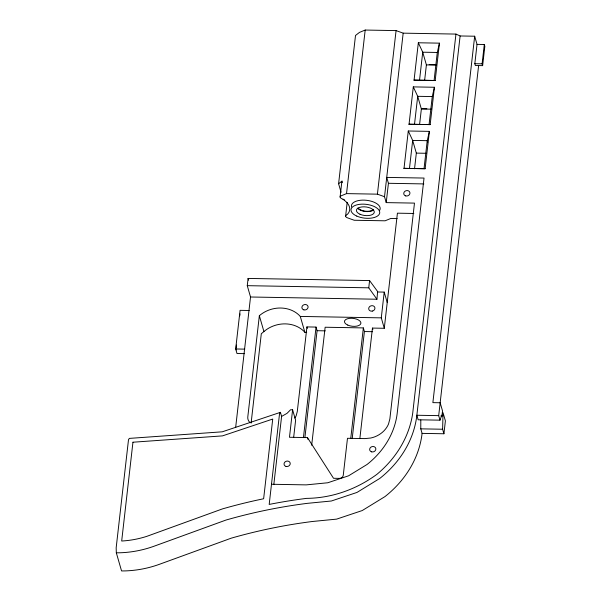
<?xml version="1.0" encoding="UTF-8"?>
<svg xmlns="http://www.w3.org/2000/svg" width="601" height="601" viewBox="0 0 601 601"><rect width="100%" height="100%" fill="white"/><g stroke="black" fill="none" stroke-linecap="round" stroke-linejoin="round"><path stroke-width="0.9" d="M273.816 484.624L281.599 416.418L280.419 412.339L222.235 431.818L129.38 438.392L128.516 439.571L116.166 547.819L116.324 552.822L121.56 570.95L125.151 570.905A95.995 82.54 -16.1 0 0 159.52 564.264L231.302 538.15A466.894 401.46 -16.1 0 1 271.629 528.249L278.413 526.897A466.894 401.46 -16.1 0 1 312.512 521.48L336.613 519.129L362.223 510.557L384.963 496.599A103.477 88.971 -16.1 0 0 422.082 433.381L420.775 428.851L420.813 419.994M443.921 433.764L442.614 429.234L443.042 412.729L445.394 420.888L443.921 433.764L422.082 433.381M244.261 353.636L236.982 353.508L235.675 348.971L240.084 310.334L249.182 310.499M247.266 285.67L248.093 278.428L369.577 280.569L377.631 291.538L376.94 299.23L250.534 296.999L247.266 285.67L368.759 287.819L376.94 299.23M235.675 427.319L250.534 296.999M359.849 438.647L372.455 328.078L384.287 328.281L381.282 317.861L300.29 316.426A28.007 24.078 -16.1 0 0 259.347 315.705L247.8 416.891A8.639 7.43 -16.1 0 0 249.866 422.435M251.105 423.134L261.307 333.728L263.922 331.564A28.007 24.078 -16.1 0 1 304.872 332.293L306.69 332.323M281.599 416.418L287.008 413.36L290.606 409.747L292.604 409.784L289.472 437.273L307.442 437.588L333.525 478.276L339.264 478.388A3.696 3.178 -16.1 0 0 343.269 475.233L347.483 438.294L364.837 438.602L370.749 438.024A23.161 19.916 -16.1 0 0 388.509 424.043L389.869 418.889L414.48 203.108L386.218 202.612L384.52 196.715L403.173 33.153L396.074 30.598L365.19 30.05L359.496 32.379L355.507 35.482L338.596 183.748L341.06 192.297M293.634 437.618L295.617 420.212L292.604 409.784M304.902 437.558L317.088 330.7L316.043 327.079L306.938 326.914L297.3 411.437L296.105 415.937L294.858 418.056M303.43 437.648L316.043 327.079M311.679 445.243L325.141 327.237L363.357 327.913L364.401 331.542L352.216 438.392M340.091 196.993L341.864 181.464M397.171 218.584L390.8 218.471L385.106 220.8L354.222 220.259L347.123 217.697A3.771 1.811 6.5 0 1 346.364 215.083L347.633 214.099A29.562 14.214 6.5 0 0 343.449 199.6L341.593 198.563A3.771 1.811 6.5 0 1 340.842 195.949L346.529 193.612L365.19 30.05M345.62 216.135L347.183 202.402M384.52 196.715L377.413 194.161L396.074 30.598M350.744 438.482L363.357 327.913M368.759 287.819L369.577 280.569M386.218 202.612L388.426 183.29L386.721 177.4L424.028 178.061L397.223 413.105A84.072 72.293 -16.1 0 1 367.061 464.468L348.58 475.804L327.778 482.768L306.179 484.879L271.487 484.263M381.282 317.861L384.219 292.101L377.766 291.988M384.287 328.281L397.419 213.175L413.841 213.468M404.015 168.348L408.274 130.995L429.392 131.371L425.132 168.723L404.015 168.348L425.132 168.723M409.041 124.234L413.3 86.89L434.425 87.258L430.166 124.61L409.041 124.234L430.166 124.61M414.074 80.128L418.334 42.776L439.451 43.152L435.192 80.496L414.074 80.128L435.192 80.496M409.506 168.115L412.669 140.424L408.274 130.995M414.54 124.001L417.703 96.31L413.3 86.89M419.573 79.895L422.728 52.204L418.334 42.776M414.54 168.806L416.328 153.112L412.669 140.424L427.228 140.679L427.717 142.377M419.678 123.768L421.361 109.006L417.703 96.31L432.262 96.573L434.425 87.258M424.607 80.587L426.394 64.893L422.728 52.204L437.288 52.46L439.451 43.152M424.066 168.37L427.228 140.679L429.392 131.371M429.099 124.264L432.262 96.573M434.132 80.151L437.288 52.46M403.173 33.153L455.956 34.084L412.714 413.165C409.191 437.505 395.646 458.773 376.895 474.339C356.476 489.334 331.985 498.116 306.57 498.372A470.944 404.946 -16.1 0 0 272.163 503.841L269.188 504.434L279.533 413.743L280.419 412.339M460.118 35.962L416.854 415.253L418.161 419.783L440 420.167L442.148 414.134L442.516 410.919L440.157 402.76L432.878 402.632L474.677 36.218L460.118 35.962L455.956 34.084M477.029 44.376L484.308 44.504L484.834 46.322L482.633 65.637L475.353 65.509L474.828 63.698L477.029 44.376L474.677 36.218M440 420.167L438.692 415.637L478.629 65.532M482.633 65.637L482.107 63.826L484.308 44.504M338.596 183.748L342.104 181.021A3.771 1.811 6.5 0 0 342.36 182.651M116.324 552.822L119.922 552.777A95.995 82.54 -16.1 0 0 154.284 546.136L226.066 520.023A466.894 401.46 -16.1 0 1 307.276 503.353L331.384 501.001L356.986 492.429L379.734 478.471A103.477 88.971 -16.1 0 0 416.854 415.253L438.692 415.637M474.828 63.698L482.107 63.826M429.167 64.608L436.446 64.735M426.394 64.893L436.401 65.066M421.399 108.676L426.86 108.766M421.361 109.006L431.375 109.179M416.328 153.112L426.342 153.293M388.426 183.29L423.863 183.914M346.529 193.612L377.413 194.161M317.088 330.7L325.276 330.85M364.401 331.542L372.597 331.684M235.675 348.971L244.772 349.136M440.849 415.915L442.674 415.952M420.775 428.851L442.614 429.234M343.036 199.134L344.411 199.908M384.219 292.101L387.224 302.528M372.455 328.078L372.875 329.528M306.938 326.914L307.359 328.371M300.29 316.426L304.872 332.293M307.442 437.588L307.945 439.323M259.347 315.705L263.922 331.564M248.093 278.428L248.604 280.186M239.769 315.848A3.14 0.541 -89 0 1 240.047 313.925M236.478 349.947A3.14 0.541 -89 0 1 236.373 349.459M236.253 348.062A3.14 0.541 -89 0 1 236.441 345.019M351.585 206.954A14.454 6.949 6.5 0 1 366.903 200.343A14.454 6.949 6.5 0 1 379.584 210.433M373.522 209.381A8.339 4.004 6.5 0 1 365.919 211.244A8.339 4.004 6.5 0 1 358.196 208.126M372.981 210.433A8.985 4.32 6.5 0 1 357.595 208.201M132.949 442.216L121.68 541.013L122.792 540.96A86.784 74.622 -16.1 0 0 147.005 536.28L222.52 508.874L229.65 506.883A476.097 409.371 -16.1 0 1 257.07 500.152L263.636 498.755L272.726 419.062L222.49 435.883L132.949 442.216M372.312 311.078L371.501 311.153A3.14 2.704 -16.1 0 1 368.714 308.366A3.14 2.704 -16.1 0 1 372.124 305.684L372.913 305.789A3.14 2.704 -16.1 0 1 374.904 308.471A3.14 2.704 -16.1 0 1 372.312 311.078M303.888 309.868A3.14 2.704 -16.1 0 0 308.058 306.585A3.14 2.704 -16.1 0 0 303.024 305.263A3.14 2.704 -16.1 0 0 303.888 309.868M286.031 466.421A3.14 2.704 -16.1 0 0 290.2 463.131A3.14 2.704 -16.1 0 0 285.167 461.816A3.14 2.704 -16.1 0 0 286.031 466.421M371.636 451.854A3.14 2.704 -16.1 0 0 375.813 448.571A3.14 2.704 -16.1 0 0 370.772 447.257A3.14 2.704 -16.1 0 0 371.636 451.854M405.743 195.926A3.14 2.704 -16.1 0 0 409.912 192.636A3.14 2.704 -16.1 0 0 404.879 191.321A3.14 2.704 -16.1 0 0 405.743 195.926M359.999 214.241A8.985 4.32 6.5 0 0 374.243 212.529A8.985 4.32 6.5 0 0 361.84 206.932A8.985 4.32 6.5 0 0 359.999 214.241M356.739 216.067A14.454 6.949 6.5 0 0 379.644 213.31A14.454 6.949 6.5 0 0 359.699 204.317A14.454 6.949 6.5 0 0 356.739 216.067M347.761 325.081A8.271 3.974 6.5 0 0 360.863 323.503A8.271 3.974 6.5 0 0 349.451 318.357A8.271 3.974 6.5 0 0 347.761 325.081"/></g></svg>
